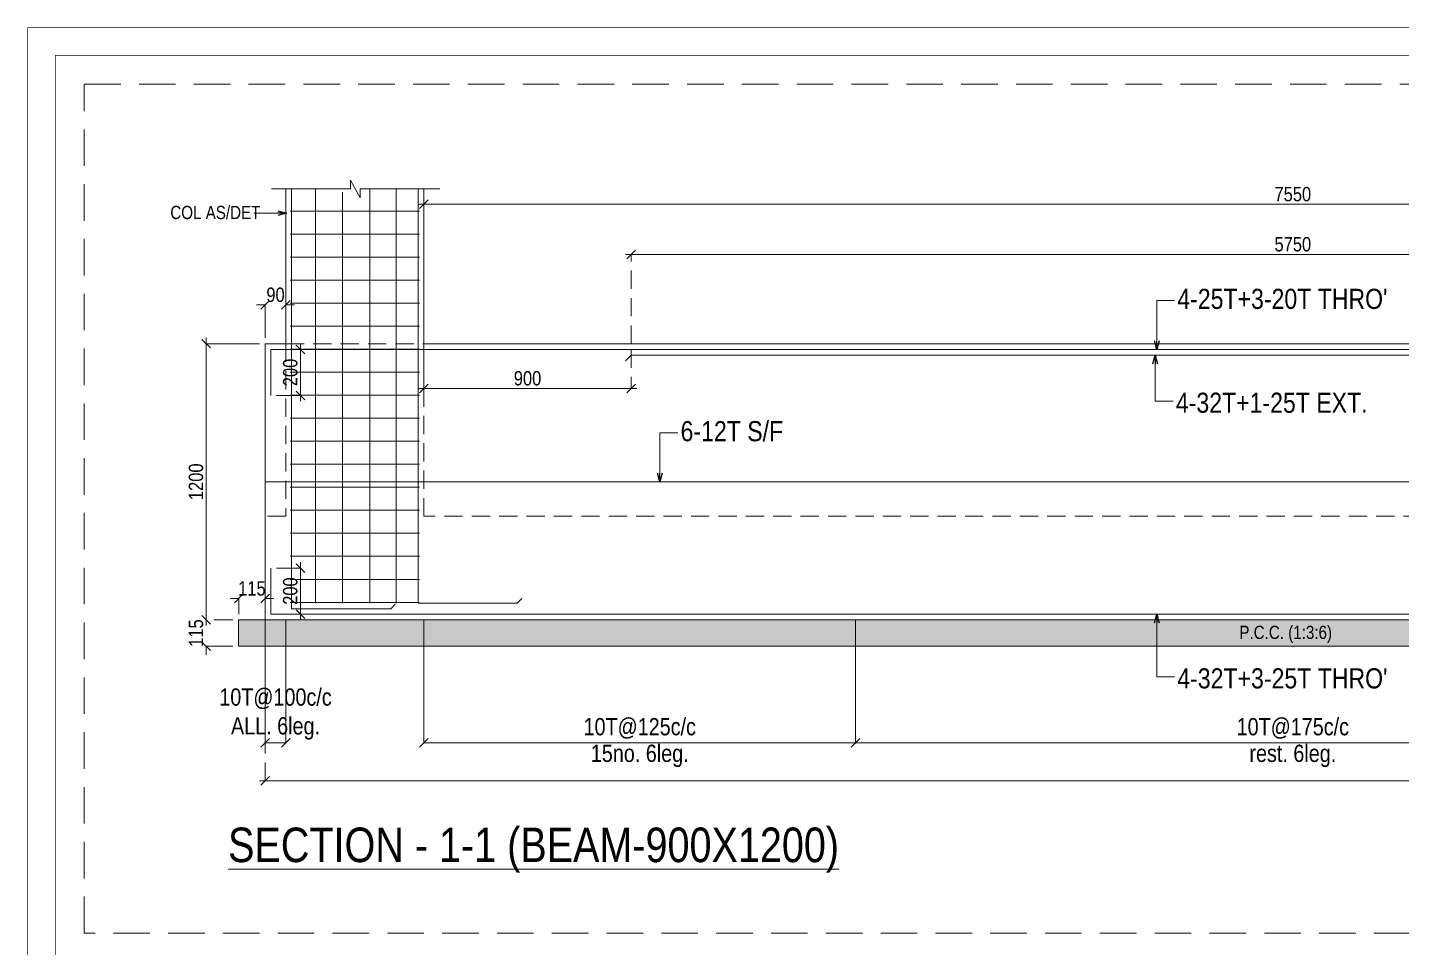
# Model space of a CAD drawing. Header units: millimetres. Extents: x 1112055 to 3390982, y -148532 to 766891.
# Drawn here: x 3211352 to 3235230, y 360202 to 376193 of the extents above; entities that cross this region are included whole.
import ezdxf

# ---------------------------------------------------------------- set-up
doc = ezdxf.new("R2010")
doc.units = ezdxf.units.MM
doc.header["$PDMODE"] = 35
doc.header["$PDSIZE"] = -25
doc.linetypes.add('Hidden', pattern=[9.525, 6.35, -3.175])
for name, color, linetype, lineweight in [('B FOOTING', 49, 'Continuous', 20), ('B HATCH', 250, 'Continuous', 0), ('B P.C.C', 251, 'Continuous', 0), ('B STEEL', 34, 'Continuous', 15), ('B STEEL TEXT', 7, 'Continuous', 15), ('B TITLE BLOCK', 250, 'Continuous', 0), ('B-COL NO', 7, 'Continuous', 5), ('B-ST DIM', 250, 'Continuous', 18), ('P STEEL', 7, 'Continuous', 30)]:
    doc.layers.add(name, color=color, linetype=linetype, lineweight=lineweight)
doc.styles.add('ARIAL', font='arial.ttf')
doc.styles.add('Q1', font='g13f12d.shx', dxfattribs={"width": 0.8})
doc.styles.add('SWINC', font='swissc.ttf')
doc.styles.add('SWINS', font='swissc.ttf')
doc.dimstyles.new('BH-STD', dxfattribs={"dimscale": 0, "dimtxt": 230, "dimasz": 125, "dimexe": 0, "dimexo": 100, "dimgap": 50, "dimtad": 1, "dimdec": 0, "dimzin": 1, "dimdsep": 46, "dimtxsty": 'Q1', "dimblk": 'ARCHTICK', "dimcen": 1, "dimdle": 100, "dimclrd": 250, "dimclre": 250, "dimclrt": 256, "dimadec": 0, "dimazin": 0, "dimtfac": 1, "dimtdec": 0, "dimtix": 1, "dimtofl": 0, "dimtmove": 0, "dimatfit": 2, "dimfxl": 1, "dimtolj": 1, "dimtzin": 0, "dimlwd": 9, "dimlwe": 9, "dimarcsym": 0})
doc.dimstyles.new('BHOOMI', dxfattribs={"dimtxt": 230, "dimasz": 150, "dimexe": 10, "dimexo": 0, "dimgap": 25, "dimtad": 1, "dimdec": 0, "dimzin": 0, "dimdsep": 46, "dimtxsty": 'SWINC', "dimblk": 'OBLIQUE', "dimcen": 0.09, "dimclrd": 250, "dimclre": 250, "dimclrt": 256, "dimaunit": 1, "dimadec": 3, "dimazin": 0, "dimtfac": 1, "dimtdec": 0, "dimtofl": 0, "dimtmove": 1, "dimatfit": 3, "dimfxl": 100, "dimtolj": 1, "dimtzin": 0, "dimlwd": 9, "dimlwe": 5, "dimarcsym": 0})
doc.dimstyles.new('DIM 1', dxfattribs={"dimscale": 0, "dimtxt": 230, "dimasz": 150, "dimexe": 0.18, "dimexo": 0.0625, "dimgap": 0.5, "dimtad": 1, "dimdec": 0, "dimzin": 0, "dimdsep": 46, "dimtxsty": 'ARIAL', "dimblk": 'OBLIQUE', "dimcen": 6, "dimse1": 1, "dimse2": 1, "dimclrd": 256, "dimclrt": 256, "dimadec": 0, "dimazin": 2, "dimtfac": 0.75, "dimtdec": 0, "dimtix": 1, "dimtofl": 0, "dimtmove": 1, "dimatfit": 3, "dimldrblk": 'OPEN30', "dimfxl": 0.18, "dimfrac": 1, "dimtolj": 1, "dimtzin": 0, "dimlwd": -1, "dimarcsym": 0})

# ---------------------------------------------------------------- blocks, each defined once
blk = doc.blocks.new('_Oblique')
at = {"color": 0, "linetype": 'ByBlock', "lineweight": -2}
blk.add_line((-0.5, -0.5), (0.5, 0.5), dxfattribs=at)
blk = doc.blocks.new('_Open30')
at = {"color": 0, "linetype": 'ByBlock', "lineweight": -2}
for p, q in [((-1, 0.27), (0, 0)), ((0, 0), (-1, -0.27)), ((0, 0), (-1, 0))]:
    blk.add_line(p, q, dxfattribs=at)
blk = doc.blocks.new('*D4754')
at = {"layer": 'B-ST DIM', "color": 7, "linetype": 'Hidden', "lineweight": 9, "ltscale": 50, "transparency": 16777216}
blk.add_line((3215682, 370597), (3216094, 370597), dxfattribs=at)
at = {"layer": 'B-ST DIM', "color": 7, "lineweight": 9, "ltscale": 50, "transparency": 16777216}
for p, q in [((3216094, 370697), (3216094, 369697)), ((3215682, 369797), (3216094, 369797))]:
    blk.add_line(p, q, dxfattribs=at)
at = {"layer": 'Defpoints', "color": 0, "transparency": 16777216}
for p in [(3215582, 370597), (3215582, 369797), (3216094, 369797)]:
    blk.add_point(p, dxfattribs=at)
at = {"layer": 'B-ST DIM', "color": 7, "lineweight": 9, "transparency": 16777216, "xscale": 150, "yscale": 150, "zscale": 150}
for p, rotation in [((3216094, 370597), 90), ((3216094, 369797), 270)]:
    blk.add_blockref('_Oblique', p, dxfattribs=dict(at, rotation=rotation))
at = {"layer": 'B-ST DIM', "color": 7, "transparency": 16777216, "insert": (3215919, 370197), "char_height": 250, "attachment_point": 5, "rotation": 90, "style": 'SWINC'}
blk.add_mtext('\\A1;200', dxfattribs=at)
blk = doc.blocks.new('*D4755')
at = {"layer": 'B-ST DIM', "color": 7, "lineweight": 9, "ltscale": 50, "transparency": 16777216}
for p, q in [((3215682, 366797), (3216094, 366797)), ((3216094, 365897), (3216094, 366897))]:
    blk.add_line(p, q, dxfattribs=at)
at = {"layer": 'B-ST DIM', "color": 7, "linetype": 'Hidden', "lineweight": 9, "ltscale": 50, "transparency": 16777216}
blk.add_line((3215682, 365997), (3216094, 365997), dxfattribs=at)
at = {"layer": 'Defpoints', "color": 0, "transparency": 16777216}
for p in [(3215582, 366797), (3216094, 366797), (3215582, 365997)]:
    blk.add_point(p, dxfattribs=at)
at = {"layer": 'B-ST DIM', "color": 7, "lineweight": 9, "transparency": 16777216, "xscale": 150, "yscale": 150, "zscale": 150}
for p, rotation in [((3216094, 366797), 90), ((3216094, 365997), 270)]:
    blk.add_blockref('_Oblique', p, dxfattribs=dict(at, rotation=rotation))
at = {"layer": 'B-ST DIM', "color": 7, "transparency": 16777216, "insert": (3215919, 366397), "char_height": 250, "attachment_point": 5, "rotation": 90, "style": 'SWINC'}
blk.add_mtext('\\A1;200', dxfattribs=at)
blk = doc.blocks.new('*D4756')
at = {"layer": 'B-ST DIM', "color": 7, "lineweight": 9, "ltscale": 50, "transparency": 16777216}
for p, q in [((3218242, 370597), (3218242, 369919)), ((3221942, 369919), (3218142, 369919))]:
    blk.add_line(p, q, dxfattribs=at)
at = {"layer": 'B-ST DIM', "color": 7, "linetype": 'Hidden', "lineweight": 9, "ltscale": 50, "transparency": 16777216}
blk.add_line((3221842, 370597), (3221842, 369919), dxfattribs=at)
at = {"layer": 'Defpoints', "color": 0, "transparency": 16777216}
for p in [(3218242, 370697), (3221842, 370697), (3218242, 369919)]:
    blk.add_point(p, dxfattribs=at)
at = {"layer": 'B-ST DIM', "color": 7, "lineweight": 9, "transparency": 16777216, "xscale": 150, "yscale": 150, "zscale": 150, "rotation": 180}
blk.add_blockref('_Oblique', (3218242, 369919), dxfattribs=at)
at = {"layer": 'B-ST DIM', "color": 7, "lineweight": 9, "transparency": 16777216, "xscale": 150, "yscale": 150, "zscale": 150}
blk.add_blockref('_Oblique', (3221842, 369919), dxfattribs=at)
at = {"layer": 'B-ST DIM', "color": 7, "transparency": 16777216, "insert": (3220042, 370094), "char_height": 250, "attachment_point": 5, "style": 'SWINC'}
blk.add_mtext('\\A1;900', dxfattribs=at)
blk = doc.blocks.new('*D4763')
at = {"layer": 'B-ST DIM', "color": 250, "lineweight": 5, "ltscale": 50, "transparency": 16777216}
for p, q in [((3218242, 365897), (3218242, 363747)), ((3225742, 365897), (3225742, 363747))]:
    blk.add_line(p, q, dxfattribs=at)
at = {"layer": 'B-ST DIM', "color": 250, "lineweight": 9, "ltscale": 50, "transparency": 16777216}
blk.add_line((3218242, 363757), (3225742, 363757), dxfattribs=at)
at = {"layer": 'Defpoints', "color": 0, "transparency": 16777216}
for p in [(3218242, 365897), (3225742, 365897), (3225742, 363757)]:
    blk.add_point(p, dxfattribs=at)
at = {"layer": 'B-ST DIM', "color": 250, "lineweight": 9, "transparency": 16777216, "xscale": 150, "yscale": 150, "zscale": 150, "rotation": 180}
blk.add_blockref('_Oblique', (3218242, 363757), dxfattribs=at)
at = {"layer": 'B-ST DIM', "color": 250, "lineweight": 9, "transparency": 16777216, "xscale": 150, "yscale": 150, "zscale": 150}
blk.add_blockref('_Oblique', (3225742, 363757), dxfattribs=at)
at = {"layer": 'B-ST DIM', "color": 7, "transparency": 16777216, "char_height": 300, "attachment_point": 5, "style": 'SWINC'}
for s, insert in [('\\A1;10T@125c/c', (3221992, 364010)), ('15no. 6leg.', (3221992, 363532))]:
    blk.add_mtext(s, dxfattribs=dict(at, insert=insert))
blk = doc.blocks.new('*D4764')
at = {"layer": 'B-ST DIM', "color": 250, "lineweight": 5, "ltscale": 50, "transparency": 16777216}
for p, q in [((3225742, 365897), (3225742, 363747)), ((3240941, 365897), (3240941, 363747))]:
    blk.add_line(p, q, dxfattribs=at)
at = {"layer": 'B-ST DIM', "color": 250, "lineweight": 9, "ltscale": 50, "transparency": 16777216}
blk.add_line((3240941, 363757), (3225742, 363757), dxfattribs=at)
at = {"layer": 'Defpoints', "color": 0, "transparency": 16777216}
for p in [(3225742, 365897), (3240941, 365897), (3225742, 363757)]:
    blk.add_point(p, dxfattribs=at)
at = {"layer": 'B-ST DIM', "color": 250, "lineweight": 9, "transparency": 16777216, "xscale": 150, "yscale": 150, "zscale": 150, "rotation": 180}
blk.add_blockref('_Oblique', (3225742, 363757), dxfattribs=at)
at = {"layer": 'B-ST DIM', "color": 250, "lineweight": 9, "transparency": 16777216, "xscale": 150, "yscale": 150, "zscale": 150}
blk.add_blockref('_Oblique', (3240941, 363757), dxfattribs=at)
at = {"layer": 'B-ST DIM', "color": 7, "transparency": 16777216, "char_height": 300, "attachment_point": 5, "style": 'SWINC'}
for s, insert in [('\\A1;10T@175c/c', (3233341, 364010)), ('rest. 6leg.', (3233341, 363532))]:
    blk.add_mtext(s, dxfattribs=dict(at, insert=insert))
blk = doc.blocks.new('*D4765')
at = {"layer": 'B-ST DIM', "color": 250, "lineweight": 5, "ltscale": 50, "transparency": 16777216}
for p, q in [((3215482, 365897), (3215482, 363747)), ((3215842, 365897), (3215842, 363747))]:
    blk.add_line(p, q, dxfattribs=at)
at = {"layer": 'B-ST DIM', "color": 250, "lineweight": 9, "ltscale": 50, "transparency": 16777216}
blk.add_line((3215842, 363757), (3215482, 363757), dxfattribs=at)
at = {"layer": 'Defpoints', "color": 0, "transparency": 16777216}
for p in [(3215482, 365897), (3215842, 365897), (3215482, 363757)]:
    blk.add_point(p, dxfattribs=at)
at = {"layer": 'B-ST DIM', "color": 250, "lineweight": 9, "transparency": 16777216, "xscale": 150, "yscale": 150, "zscale": 150, "rotation": 180}
blk.add_blockref('_Oblique', (3215482, 363757), dxfattribs=at)
at = {"layer": 'B-ST DIM', "color": 250, "lineweight": 9, "transparency": 16777216, "xscale": 150, "yscale": 150, "zscale": 150}
blk.add_blockref('_Oblique', (3215842, 363757), dxfattribs=at)
at = {"layer": 'B-ST DIM', "color": 7, "transparency": 16777216, "insert": (3215662, 364260), "char_height": 300, "attachment_point": 5, "style": 'SWINC'}
blk.add_mtext('\\A1;10T@100c/c\\PALL. 6leg.', dxfattribs=at)
blk = doc.blocks.new('*D4772')
at = {"layer": 'B-ST DIM', "color": 7, "lineweight": 9, "ltscale": 50, "transparency": 16777216}
for p, q in [((3214456, 365797), (3214456, 370797)), ((3215382, 370697), (3214456, 370697))]:
    blk.add_line(p, q, dxfattribs=at)
at = {"layer": 'B-ST DIM', "color": 7, "linetype": 'Hidden', "lineweight": 9, "ltscale": 50, "transparency": 16777216}
blk.add_line((3215382, 365897), (3214456, 365897), dxfattribs=at)
at = {"layer": 'Defpoints', "color": 0, "transparency": 16777216}
for p in [(3214456, 370697), (3215482, 370697), (3215482, 365897)]:
    blk.add_point(p, dxfattribs=at)
at = {"layer": 'B-ST DIM', "color": 7, "lineweight": 9, "transparency": 16777216, "xscale": 150, "yscale": 150, "zscale": 150}
for p, rotation in [((3214456, 370697), 90), ((3214456, 365897), 270)]:
    blk.add_blockref('_Oblique', p, dxfattribs=dict(at, rotation=rotation))
at = {"layer": 'B-ST DIM', "color": 7, "transparency": 16777216, "insert": (3214281, 368297), "char_height": 250, "attachment_point": 5, "rotation": 90, "style": 'SWINC'}
blk.add_mtext('\\A1;1200', dxfattribs=at)
blk = doc.blocks.new('*D4773')
at = {"layer": 'B-ST DIM', "color": 7, "lineweight": 9, "ltscale": 50, "transparency": 16777216}
for p, q in [((3214456, 365897), (3214456, 366047)), ((3214922, 365437), (3214456, 365437)), ((3214456, 365437), (3214456, 365287))]:
    blk.add_line(p, q, dxfattribs=at)
at = {"layer": 'B-ST DIM', "color": 7, "linetype": 'Hidden', "lineweight": 9, "ltscale": 50, "transparency": 16777216}
blk.add_line((3214922, 365897), (3214456, 365897), dxfattribs=at)
at = {"layer": 'Defpoints', "color": 0, "transparency": 16777216}
for p in [(3215022, 365897), (3214456, 365437), (3215022, 365437)]:
    blk.add_point(p, dxfattribs=at)
at = {"layer": 'B-ST DIM', "color": 7, "lineweight": 9, "transparency": 16777216, "xscale": 150, "yscale": 150, "zscale": 150}
for p, rotation in [((3214456, 365897), 270), ((3214456, 365437), 90)]:
    blk.add_blockref('_Oblique', p, dxfattribs=dict(at, rotation=rotation))
at = {"layer": 'B-ST DIM', "color": 7, "transparency": 16777216, "insert": (3214281, 365667), "char_height": 250, "attachment_point": 5, "rotation": 90, "style": 'SWINC'}
blk.add_mtext('\\A1;115', dxfattribs=at)
blk = doc.blocks.new('*D4774')
at = {"layer": 'B-ST DIM', "color": 7, "lineweight": 9, "ltscale": 50, "transparency": 16777216}
for p, q in [((3215022, 366267), (3214872, 366267)), ((3215482, 365997), (3215482, 366267)), ((3215482, 366267), (3215632, 366267))]:
    blk.add_line(p, q, dxfattribs=at)
at = {"layer": 'B-ST DIM', "color": 7, "linetype": 'Hidden', "lineweight": 9, "ltscale": 50, "transparency": 16777216}
blk.add_line((3215022, 365997), (3215022, 366267), dxfattribs=at)
at = {"layer": 'Defpoints', "color": 0, "transparency": 16777216}
for p in [(3215482, 366267), (3215022, 365897), (3215482, 365897)]:
    blk.add_point(p, dxfattribs=at)
at = {"layer": 'B-ST DIM', "color": 7, "lineweight": 9, "transparency": 16777216, "xscale": 150, "yscale": 150, "zscale": 150}
blk.add_blockref('_Oblique', (3215022, 366267), dxfattribs=at)
at = {"layer": 'B-ST DIM', "color": 7, "lineweight": 9, "transparency": 16777216, "xscale": 150, "yscale": 150, "zscale": 150, "rotation": 180}
blk.add_blockref('_Oblique', (3215482, 366267), dxfattribs=at)
at = {"layer": 'B-ST DIM', "color": 7, "transparency": 16777216, "insert": (3215252, 366442), "char_height": 250, "attachment_point": 5, "style": 'SWINC'}
blk.add_mtext('\\A1;115', dxfattribs=at)
blk = doc.blocks.new('*D5738')
at = {"layer": 'B-ST DIM', "color": 7, "linetype": 'Hidden', "lineweight": 9, "ltscale": 50, "transparency": 16777216}
blk.add_line((3215482, 365797), (3215482, 363098), dxfattribs=at)
at = {"layer": 'B-ST DIM', "color": 7, "lineweight": 9, "ltscale": 50, "transparency": 16777216}
for p, q in [((3330482, 365797), (3330482, 363098)), ((3215382, 363098), (3330582, 363098))]:
    blk.add_line(p, q, dxfattribs=at)
at = {"layer": 'Defpoints', "color": 0, "lineweight": 40, "transparency": 16777216}
for p in [(3215482, 365897), (3330482, 365897), (3330482, 363098)]:
    blk.add_point(p, dxfattribs=at)
at = {"layer": 'B-ST DIM', "color": 7, "lineweight": 9, "transparency": 16777216, "xscale": 150, "yscale": 150, "zscale": 150, "rotation": 180}
blk.add_blockref('_Oblique', (3215482, 363098), dxfattribs=at)
at = {"layer": 'B-ST DIM', "color": 7, "lineweight": 9, "transparency": 16777216, "xscale": 150, "yscale": 150, "zscale": 150}
blk.add_blockref('_Oblique', (3330482, 363098), dxfattribs=at)
at = {"layer": 'B-ST DIM', "color": 7, "transparency": 16777216, "insert": (3272982, 363273), "char_height": 250, "attachment_point": 5, "style": 'SWINC'}
blk.add_mtext('\\A1;28750', dxfattribs=at)
blk = doc.blocks.new('*D5739')
at = {"layer": 'B-ST DIM', "color": 7, "lineweight": 9, "ltscale": 50, "transparency": 16777216}
for p, q in [((3221742, 372246), (3244941, 372246)), ((3244841, 370697), (3244841, 372246))]:
    blk.add_line(p, q, dxfattribs=at)
at = {"layer": 'B-ST DIM', "color": 7, "linetype": 'Hidden', "lineweight": 9, "ltscale": 50, "transparency": 16777216}
blk.add_line((3221842, 370697), (3221842, 372246), dxfattribs=at)
at = {"layer": 'Defpoints', "color": 0, "lineweight": 40, "ltscale": 50, "transparency": 16777216}
for p in [(3244841, 372246), (3221842, 370597), (3244841, 370597)]:
    blk.add_point(p, dxfattribs=at)
at = {"layer": 'B-ST DIM', "color": 7, "lineweight": 9, "ltscale": 50, "transparency": 16777216, "xscale": 150, "yscale": 150, "zscale": 150, "rotation": 180}
blk.add_blockref('_Oblique', (3221842, 372246), dxfattribs=at)
at = {"layer": 'B-ST DIM', "color": 7, "lineweight": 9, "ltscale": 50, "transparency": 16777216, "xscale": 150, "yscale": 150, "zscale": 150}
blk.add_blockref('_Oblique', (3244841, 372246), dxfattribs=at)
at = {"layer": 'B-ST DIM', "color": 7, "ltscale": 50, "transparency": 16777216, "insert": (3233341, 372424), "char_height": 250, "attachment_point": 5, "style": 'SWINC'}
blk.add_mtext('\\A1;5750', dxfattribs=at)
blk = doc.blocks.new('*D5747')
at = {"layer": 'B-ST DIM', "color": 7, "lineweight": 9, "ltscale": 50, "transparency": 16777216}
for p, q in [((3248541, 373120), (3218142, 373120)), ((3218242, 370797), (3218242, 373120))]:
    blk.add_line(p, q, dxfattribs=at)
at = {"layer": 'B-ST DIM', "color": 7, "linetype": 'Hidden', "lineweight": 9, "ltscale": 50, "transparency": 16777216}
blk.add_line((3248441, 370797), (3248441, 373120), dxfattribs=at)
at = {"layer": 'Defpoints', "color": 0, "lineweight": 40, "transparency": 16777216}
for p in [(3218242, 373120), (3218242, 370697), (3248441, 370697)]:
    blk.add_point(p, dxfattribs=at)
at = {"layer": 'B-ST DIM', "color": 7, "lineweight": 9, "transparency": 16777216, "xscale": 150, "yscale": 150, "zscale": 150, "rotation": 180}
blk.add_blockref('_Oblique', (3218242, 373120), dxfattribs=at)
at = {"layer": 'B-ST DIM', "color": 7, "lineweight": 9, "transparency": 16777216, "xscale": 150, "yscale": 150, "zscale": 150}
blk.add_blockref('_Oblique', (3248441, 373120), dxfattribs=at)
at = {"layer": 'B-ST DIM', "color": 7, "transparency": 16777216, "insert": (3233341, 373295), "char_height": 250, "attachment_point": 5, "style": 'SWINC'}
blk.add_mtext('\\A1;7550', dxfattribs=at)
blk = doc.blocks.new('*D5748')
at = {"layer": 'B-ST DIM', "color": 7, "lineweight": 9, "ltscale": 50, "transparency": 16777216}
for p, q in [((3215482, 371371), (3215332, 371371)), ((3215482, 370797), (3215482, 371371)), ((3215842, 371371), (3215992, 371371))]:
    blk.add_line(p, q, dxfattribs=at)
at = {"layer": 'B-ST DIM', "color": 7, "linetype": 'Hidden', "lineweight": 9, "ltscale": 50, "transparency": 16777216}
blk.add_line((3215842, 370797), (3215842, 371371), dxfattribs=at)
at = {"layer": 'Defpoints', "color": 0, "lineweight": 40, "transparency": 16777216}
for p in [(3215482, 371371), (3215482, 370697), (3215842, 370697)]:
    blk.add_point(p, dxfattribs=at)
at = {"layer": 'B-ST DIM', "color": 7, "lineweight": 9, "transparency": 16777216, "xscale": 150, "yscale": 150, "zscale": 150}
blk.add_blockref('_Oblique', (3215482, 371371), dxfattribs=at)
at = {"layer": 'B-ST DIM', "color": 7, "lineweight": 9, "transparency": 16777216, "xscale": 150, "yscale": 150, "zscale": 150, "rotation": 180}
blk.add_blockref('_Oblique', (3215842, 371371), dxfattribs=at)
at = {"layer": 'B-ST DIM', "color": 7, "transparency": 16777216, "insert": (3215662, 371546), "char_height": 250, "attachment_point": 5, "style": 'SWINC'}
blk.add_mtext('\\A1;90', dxfattribs=at)

msp = doc.modelspace()

# ---------------------------------------------------------------- hatches: boundary and pattern name
at = {"layer": 'B HATCH', "lineweight": 0}
h = msp.add_hatch(dxfattribs=at)
h.set_pattern_fill('AR-CONC', color=250, scale=3, style=0)
h.set_pattern_definition([(50, (1696110.55, -154149.57), (546.55401, -47.81726), [57.15, -628.65]), (355, (1696110.55, -154149.57), (-105.73026, 573.17054), [45.72, -502.92175]), (100.451445, (1696156.1, -154153.56), (440.82374, 525.35326), [48.57003, -534.27073]), (46.1842, (1696110.55, -153997.2), (813.23712, -126.12698), [85.725, -942.975]), (96.63556, (1696178.3, -154007.7), (712.2124, 742.27837), [72.85507, -801.40682]), (351.18415, (1696110.55, -153997.2), (712.2124, 742.27837), [68.5799, -754.3792]), (21, (1696186.75, -154035.27), (454.84317, -306.7956), [57.15, -628.65]), (326, (1696186.75, -154035.27), (185.40609, 552.5639), [45.72, -502.92]), (71.451445, (1696224.66, -154060.84), (640.24926, 245.7683), [48.57003, -534.26981]), (37.5, (1696110.55, -154149.57), (9.26581, 253.665117), [0, -496.824, 0, -510.54, 0, -504.825]), (7.5, (1696110.55, -154149.57), (200.458988, 300.541724), [0, -291.084, 0, -485.394, 0, -192.405]), (327.5, (1695940.63, -154149.57), (406.771786, -17.186232), [0, -190.5, 0, -594.36, 0, -788.67]), (317.5, (1695864.43, -154149.57), (444.387544, 76.27947), [0, -247.65, 0, -394.716, 0, -560.07])])
h.paths.add_polyline_path([(3215021.5, 365896.8), (3215021.5, 365436.8), (3330941.5, 365436.8), (3330941.5, 365896.8)])

# ---------------------------------------------------------------- linework, layer by layer
at = {"layer": 'B FOOTING', "color": 1, "lineweight": 13, "ltscale": 10}
for p, q in [((3215841.5, 373388.7), (3215841.5, 370696.8)), ((3218241.5, 373388.7), (3218241.5, 370696.8))]:
    msp.add_line(p, q, dxfattribs=at)
at = {"layer": 'B FOOTING'}
for p, q in [((3215481.5, 365896.8), (3215481.5, 370696.8)), ((3215481.5, 370696.8), (3215841.5, 370696.8)), ((3218241.5, 370696.8), (3248441.4, 370696.8))]:
    msp.add_line(p, q, dxfattribs=at)
at = {"layer": 'B FOOTING', "color": 1, "lineweight": 13, "ltscale": 10}
msp.add_lwpolyline([(3218518.1, 373388.7), (3217131.2, 373388.7), (3217131.2, 373230.3), (3216965.9, 373539.7), (3216965.9, 373388.7), (3215591.9, 373388.7)], dxfattribs=at)
at = {"layer": 'B FOOTING'}
msp.add_lwpolyline([(3215021.5, 365896.8), (3330941.5, 365896.8), (3330941.5, 365436.8), (3215021.5, 365436.8)], close=True, dxfattribs=at)
at = {"layer": 'B P.C.C', "color": 250, "linetype": 'Hidden', "lineweight": 0, "ltscale": 50}
msp.add_line((3215841.5, 370696.8), (3218241.5, 370696.8), dxfattribs=at)
at = {"layer": 'B P.C.C', "color": 250, "linetype": 'Hidden', "lineweight": 0, "ltscale": 100}
msp.add_lwpolyline([(3212337.9, 375206.8), (3347781.3, 375206.8), (3347781.3, 360451.8), (3212337.9, 360451.8)], close=True, dxfattribs=at)
at = {"layer": 'B P.C.C', "color": 250, "linetype": 'Hidden', "lineweight": 0, "ltscale": 50}
for points in [[(3215841.5, 370696.8), (3215841.5, 367696.8), (3215481.5, 367696.8)], [(3248441.4, 370696.8), (3248441.4, 367696.8), (3218241.5, 367696.8), (3218241.5, 370696.8)]]:
    msp.add_lwpolyline(points, dxfattribs=at)
at = {"layer": 'B STEEL'}
for p, q in [((3221741.5, 370396.8), (3221841.5, 370496.8)), ((3221841.5, 370496.8), (3244841.4, 370496.8)), ((3215481.5, 368296.8), (3330481.5, 368296.8))]:
    msp.add_line(p, q, dxfattribs=at)
for points in [[(3215581.5, 369796.8), (3215581.5, 370596.8), (3330381.5, 370596.8), (3330381.5, 369796.8)], [(3215581.5, 366796.8), (3215581.5, 365996.8), (3330381.5, 365996.8), (3330381.5, 366796.8)]]:
    msp.add_lwpolyline(points, dxfattribs=at)
at = {"layer": 'B TITLE BLOCK', "color": 1, "const_width": 10.8}
msp.add_lwpolyline([(3359954.1, 376187.5), (3359954.1, 310041.1), (3211357.2, 310041.1), (3211357.2, 376187.5)], close=True, dxfattribs=at)
at = {"layer": 'B TITLE BLOCK', "color": 250, "lineweight": 0, "const_width": 10.8}
msp.add_lwpolyline([(3359473.4, 375706.8), (3359473.4, 310521.8), (3211837.9, 310521.8), (3211837.9, 375706.8)], close=True, dxfattribs=at)
at = {"layer": 'P STEEL', "color": 250, "lineweight": 0}
for p, q in [((3216356.7, 373388.7), (3216356.7, 366187)), ((3216828.3, 373331.6), (3216828.3, 366187)), ((3217299.9, 373388.7), (3217299.9, 366187)), ((3217756.7, 373388.7), (3217756.7, 366187)), ((3215916.5, 373001.1), (3218166.5, 373001.1)), ((3215916.5, 372601.1), (3218166.5, 372601.1)), ((3215916.5, 372201.1), (3218166.5, 372201.1)), ((3215916.5, 371801.1), (3218166.5, 371801.1)), ((3215916.5, 371401.1), (3218166.5, 371401.1)), ((3215916.5, 371001.1), (3218166.5, 371001.1)), ((3215916.5, 370601.1), (3218166.5, 370601.1)), ((3215916.5, 370201.1), (3218166.5, 370201.1)), ((3215916.5, 369801.1), (3218166.5, 369801.1)), ((3215916.5, 369401.1), (3218166.5, 369401.1)), ((3215916.5, 369001.1), (3218166.5, 369001.1)), ((3215916.5, 368601.1), (3218166.5, 368601.1)), ((3215916.5, 368201.1), (3218166.5, 368201.1)), ((3215916.5, 367801.1), (3218166.5, 367801.1)), ((3215916.5, 367401.1), (3218166.5, 367401.1)), ((3215916.5, 367001.1), (3218166.5, 367001.1)), ((3215916.5, 366601.1), (3218166.5, 366601.1)), ((3215916.5, 366201.1), (3218166.5, 366201.1))]:
    msp.add_line(p, q, dxfattribs=at)
for points in [[(3215941.5, 373388.7), (3215941.5, 366087), (3217663.6, 366087), (3217741.5, 366168.8)], [(3218141.5, 373388.7), (3218141.5, 366187), (3219863.6, 366187), (3219941.5, 366268.8)]]:
    msp.add_lwpolyline(points, dxfattribs=at)

# ---------------------------------------------------------------- texts
at = {"layer": 'B STEEL TEXT', "lineweight": 5, "style": 'SWINS'}
for s, p in [('COL AS/DET', (3213833.7, 372862.5)), ('P.C.C. (1:3:6)', (3232411.8, 365564.5))]:
    msp.add_text(s, height=230, dxfattribs=at).set_placement(p)
at = {"layer": 'B STEEL TEXT', "lineweight": 9, "style": 'SWINC'}
for s, p in [("4-25T+3-20T THRO'", (3231333.5, 371301.1)), ('4-32T+1-25T EXT.', (3231308.9, 369495.9)), ('6-12T S/F', (3222701.6, 369001.1)), ("4-32T+3-25T THRO'", (3231333.5, 364705.1))]:
    msp.add_text(s, height=350, dxfattribs=at).set_placement(p)
at = {"layer": 'B-COL NO', "color": 3, "lineweight": 15, "style": 'SWINC'}
msp.add_text('%%USECTION - 1-1 (BEAM-900X1200)', height=600, dxfattribs=at).set_placement((3214837.6, 361686))

# ---------------------------------------------------------------- dimensions: what is measured, and where the dimension line sits
at = {"layer": 'B-ST DIM', "ltscale": 50}
for base, p1, p2, picture, middle in [((3218241.5, 373119.7), (3248441.4, 370696.8), (3218241.5, 370696.8), '*D5747', (3233341.5, 373294.7)), ((3244841.4, 372246.1), (3221841.5, 370596.8), (3244841.4, 370596.8), '*D5739', (3233341.5, 372424.3)), ((3215481.5, 371370.8), (3215841.5, 370696.8), (3215481.5, 370696.8), '*D5748', (3215661.5, 371545.8)), ((3215481.5, 366267.1), (3215021.5, 365896.8), (3215481.5, 365896.8), '*D4774', (3215251.5, 366442.1)), ((3330481.5, 363098.1), (3215481.5, 365896.8), (3330481.5, 365896.8), '*D5738', (3272981.5, 363273.1))]:
    dim = msp.add_linear_dim(base=base, p1=p1, p2=p2, dimstyle='BH-STD', override={"dimscale": 1, "dimtxt": 250, "dimasz": 150, "dimlfac": 0.25, "dimtxsty": 'SWINC', "dimblk1": 'Oblique', "dimblk2": 'Oblique', "dimsah": 1, "dimclrd": 7, "dimclre": 7, "dimclrt": 7}, dxfattribs=at)
    dim.commit()
    dim.dimension.update_dxf_attribs({"geometry": picture, "text_midpoint": middle})
for base, p1, p2, angle, picture, middle in [((3214456.2, 370696.8), (3215481.5, 365896.8), (3215481.5, 370696.8), 90, '*D4772', (3214281.2, 368296.8)), ((3216093.7, 369796.8), (3215581.5, 370596.8), (3215581.5, 369796.8), 270, '*D4754', (3215918.7, 370196.8)), ((3218241.5, 369918.9), (3221841.5, 370696.8), (3218241.5, 370696.8), 180, '*D4756', (3220041.5, 370093.9)), ((3216093.7, 366796.8), (3215581.5, 365996.8), (3215581.5, 366796.8), 90, '*D4755', (3215918.7, 366396.8)), ((3214456.2, 365436.8), (3215021.5, 365896.8), (3215021.5, 365436.8), 90, '*D4773', (3214281.2, 365666.8))]:
    dim = msp.add_linear_dim(base=base, p1=p1, p2=p2, angle=angle, dimstyle='BH-STD', override={"dimscale": 1, "dimtxt": 250, "dimasz": 150, "dimlfac": 0.25, "dimtxsty": 'SWINC', "dimblk1": 'Oblique', "dimblk2": 'Oblique', "dimsah": 1, "dimclrd": 7, "dimclre": 7, "dimclrt": 7}, dxfattribs=at)
    dim.commit()
    dim.dimension.update_dxf_attribs({"geometry": picture, "text_midpoint": middle})
dim = msp.add_linear_dim(base=(3215481.5, 363756.6), p1=(3215841.5, 365896.8), p2=(3215481.5, 365896.8), angle=180, text='10T@100c/c\\XALL. 6leg.', dimstyle='BHOOMI', override={"dimtxt": 300, "dimclrt": 7}, dxfattribs=at)
dim.commit()
dim.dimension.update_dxf_attribs({"geometry": '*D4765', "text_midpoint": (3215661.5, 363756.6), "dimtype": 160})
dim = msp.add_linear_dim(base=(3225741.5, 363756.6), p1=(3218241.5, 365896.8), p2=(3225741.5, 365896.8), text='10T@125c/c\\X15no. 6leg.', dimstyle='BHOOMI', override={"dimtxt": 300, "dimclrt": 7}, dxfattribs=at)
dim.commit()
dim.dimension.update_dxf_attribs({"geometry": '*D4763', "text_midpoint": (3221991.5, 363756.6)})
dim = msp.add_linear_dim(base=(3225741.5, 363756.6), p1=(3240941.4, 365896.8), p2=(3225741.5, 365896.8), angle=180, text='10T@175c/c\\Xrest. 6leg.', dimstyle='BHOOMI', override={"dimtxt": 300, "dimclrt": 7}, dxfattribs=at)
dim.commit()
dim.dimension.update_dxf_attribs({"geometry": '*D4764', "text_midpoint": (3233341.5, 363756.6)})

# ---------------------------------------------------------------- leaders
at = {"layer": 'B STEEL TEXT', "lineweight": 5}
for points in [[(3215852.2, 372967.4), (3215287.8, 372967.4)], [(3230975.2, 370596.8), (3230975.2, 371447.7), (3231286.2, 371447.7)], [(3230950.6, 370496.8), (3230950.6, 369699.2), (3231261.6, 369699.2)], [(3222343.2, 368296.8), (3222343.2, 369147.7), (3222654.3, 369147.7)], [(3230975.2, 365996.8), (3230975.2, 364908.5), (3231286.2, 364908.5)]]:
    msp.add_leader(points, dimstyle='DIM 1', override={"dimscale": 1, "dimtad": 0, "dimtxsty": 'SWINC', "dimfxlon": 1, "dimlwd": 5, "dimarcsym": 2}, dxfattribs=at)

doc.saveas('drawing.dxf')
